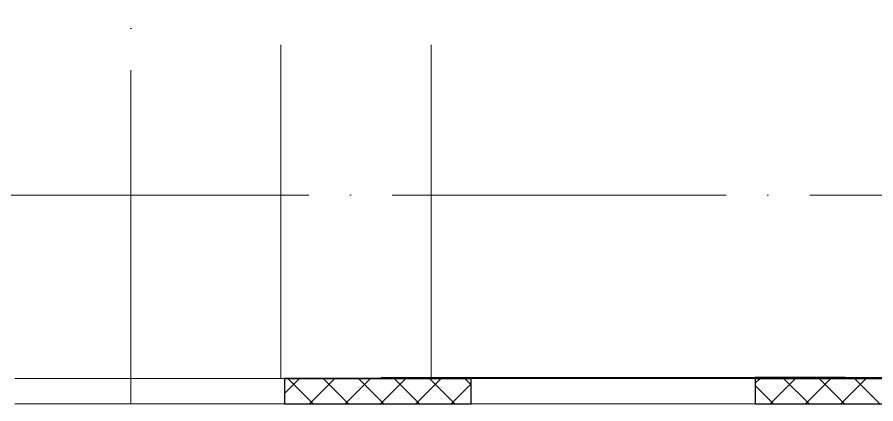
# Model space of a CAD drawing. Header units: millimetres. Extents: x -1073752 to 1436911, y -1379358 to 94781.
# Drawn here: x -1009983 to -1004840, y -1011006 to -1008689 of the extents above; entities that cross this region are included whole.
import ezdxf

# ---------------------------------------------------------------- set-up
doc = ezdxf.new("R2010")
doc.units = ezdxf.units.MM
doc.linetypes.add('ADSK_Линия сетки', pattern=[25, 20, -2.5, 0, -2.5])
for name, color, linetype, lineweight in [('Оси', 252, 'Continuous', 9), ('Стены внутренние', 7, 'Continuous', 18), ('Стены наружные', 7, 'Continuous', 18), ('Стены штриховка', 7, 'Continuous', 9)]:
    doc.layers.add(name, color=color, linetype=linetype, lineweight=lineweight)

# ---------------------------------------------------------------- blocks, each defined once
blk = doc.blocks.new('2 этаж')
at = {"layer": 'Оси', "color": 251, "linetype": 'ADSK_Линия сетки', "ltscale": 100, "true_color": 0x636466}
for p, q in [((149476, 33711.4), (149476, -32265.4)), ((150376, -1139.3), (150376, -30995.4)), ((151276, -1139.3), (151276, -30995.4)), ((170543.3, -2039.3), (93565.9, -2039.3))]:
    blk.add_line(p, q, dxfattribs=at)
at = {"layer": 'Стены внутренние', "color": 251, "true_color": 0x636466}
for p, q in [((148783, -3137.3), (150396.4, -3137.3)), ((151516, -3137.3), (153216, -3137.3)), ((148783, -3289.3), (150396.4, -3289.3)), ((151516, -3289.3), (153216, -3289.3))]:
    blk.add_line(p, q, dxfattribs=at)
at = {"layer": 'Стены внутренние', "color": 251, "lineweight": 30, "true_color": 0x636466}
for p, q in [((151516, -3137.3), (150396.4, -3137.3)), ((150396.4, -3137.3), (150396.4, -3289.3)), ((151516, -3289.3), (151516, -3137.3)), ((154296, -3137.3), (153216, -3137.3)), ((153216, -3137.3), (153216, -3289.3)), ((150396.4, -3289.3), (151516, -3289.3)), ((153216, -3289.3), (154296, -3289.3))]:
    blk.add_line(p, q, dxfattribs=at)
at = {"layer": 'Стены внутренние', "color": 251, "linetype": 'Continuous', "lineweight": 9, "true_color": 0x636466}
for p, q in [((150396.4, -3228.3), (150485.5, -3139.3)), ((150569, -3289.3), (150419, -3139.3)), ((150547.6, -3289.3), (150697.6, -3139.3)), ((150781.1, -3289.3), (150631.1, -3139.3)), ((150759.7, -3289.3), (150909.7, -3139.3)), ((150993.2, -3289.3), (150843.2, -3139.3)), ((150971.9, -3289.3), (151121.9, -3139.3)), ((151205.4, -3289.3), (151055.4, -3139.3)), ((151184, -3289.3), (151334, -3139.3)), ((151417.5, -3289.3), (151267.5, -3139.3)), ((151394.5, -3137.3), (151393.4, -3139.3)), ((151396.1, -3289.3), (151514, -3171.4)), ((151514, -3173.6), (151479.6, -3139.3)), ((153216, -3174.7), (153218, -3174.7)), ((153218, -3164.4), (153243.2, -3139.3)), ((153326.7, -3289.3), (153218, -3180.6)), ((153237.3, -3139.3), (153236.2, -3137.3)), ((153305.3, -3289.3), (153455.3, -3139.3)), ((153538.8, -3289.3), (153388.8, -3139.3)), ((153517.4, -3289.3), (153667.4, -3139.3)), ((153751, -3289.3), (153601, -3139.3)), ((153706.3, -3138.7), (153705.5, -3137.3)), ((153729.6, -3289.3), (153879.6, -3139.3)), ((153963.1, -3289.3), (153813.1, -3139.3)), ((151516, -3205.8), (151514, -3202.4))]:
    blk.add_line(p, q, dxfattribs=at)
at = {"layer": 'Стены наружные', "color": 251, "true_color": 0x636466}
for p, q in [((150976, -3132.3), (153216, -3132.3)), ((150976, -3137.3), (150976, -3132.3)), ((151516, -3137.3), (151516, -3132.3)), ((153756, -3132.3), (154296, -3132.3))]:
    blk.add_line(p, q, dxfattribs=at)
at = {"layer": 'Стены наружные', "color": 251, "lineweight": 30, "true_color": 0x636466}
for p, q in [((153756, -3132.3), (153216, -3132.3)), ((153216, -3132.3), (153216, -3137.3)), ((153756, -3137.3), (153756, -3132.3))]:
    blk.add_line(p, q, dxfattribs=at)
at = {"layer": 'Стены наружные', "color": 251, "linetype": 'Continuous', "lineweight": 9, "true_color": 0x636466}
for p, q in [((153236.2, -3137.3), (153236, -3136.9)), ((153705.5, -3137.3), (153702.6, -3132.3))]:
    blk.add_line(p, q, dxfattribs=at)
at = {"layer": 'Стены штриховка', "color": 251, "true_color": 0x636466}
for p, q in [((151514, -3139.3), (150398.4, -3139.3)), ((150398.4, -3139.3), (150398.4, -3213.3)), ((151514, -3213.3), (151514, -3139.3)), ((154294, -3139.3), (153218, -3139.3)), ((153218, -3139.3), (153218, -3213.3)), ((150396.4, -3213.3), (150398.4, -3213.3)), ((151514, -3213.3), (151516, -3213.3)), ((153216, -3213.3), (153218, -3213.3))]:
    blk.add_line(p, q, dxfattribs=at)

msp = doc.modelspace()

# ---------------------------------------------------------------- block references
msp.add_blockref('2 этаж', (-1158779.2, -1007716.5))

doc.saveas('drawing.dxf')
